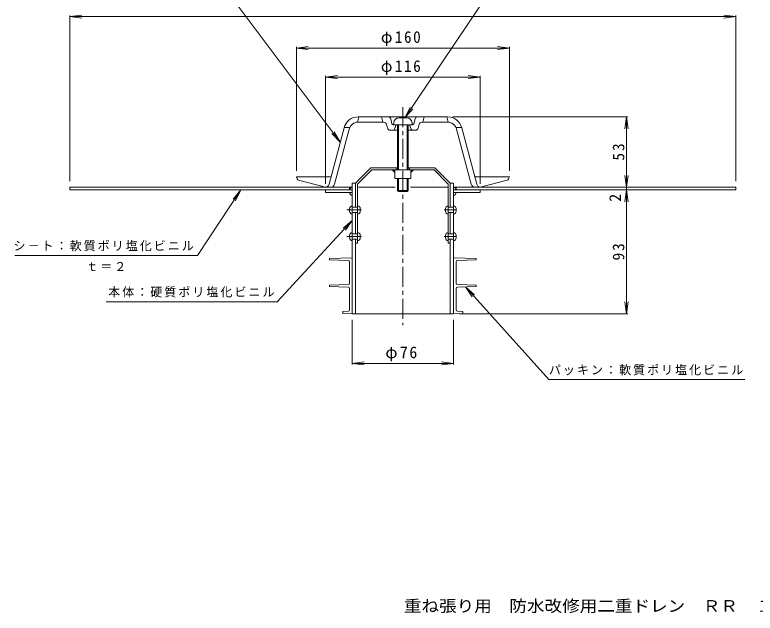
# Model space of a CAD drawing. Units: millimetres, scale not verified. Extents: x -549 to 545, y -404 to 279.
# Drawn here: x -549 to 7, y -404 to 45 of the extents above; entities that cross this region are included whole.
import ezdxf
from ezdxf.enums import TextEntityAlignment as Align

# ---------------------------------------------------------------- set-up
doc = ezdxf.new("R2010")
doc.units = ezdxf.units.MM
doc.header["$LTSCALE"] = 3
doc.linetypes.add('CHAIN1', pattern=[8, 5, -1, 1, -1])
doc.linetypes.add('CHAIN2', pattern=[12, 9, -1, 1, -1])
for name, color, linetype, lineweight in [('3-0', 2, 'Continuous', 9), ('3-1', 2, 'Continuous', 9), ('3-2', 6, 'Continuous', 9), ('3-3', 4, 'Continuous', 9), ('3-4', 7, 'Continuous', 9), ('3-A', 2, 'Continuous', 9)]:
    doc.layers.add(name, color=color, linetype=linetype, lineweight=lineweight)
doc.layers.add('F-F_F-Fﾚｲﾔ', color=2, linetype='Continuous')
doc.styles.add('ＭＳ ゴシック', font='')
doc.styles.get('ＭＳ ゴシック').set_extended_font_data('MS Gothic')

msp = doc.modelspace()

# ---------------------------------------------------------------- linework, layer by layer
at = {"layer": '3-0', "color": 7, "linetype": 'CHAIN1'}
msp.add_line((-258.015, -24.442), (-258.015, -188.138), dxfattribs=at)
at = {"layer": '3-0', "color": 7}
for p, q in [((-256.515, -32.629), (-250.576, -25.868)), ((-296.015, -81.689), (-296.015, -179.689)), ((-296.015, -81.689), (-293.515, -81.689)), ((-293.515, -81.689), (-293.515, -99.689)), ((-220.015, -81.689), (-222.515, -81.689)), ((-222.515, -81.689), (-222.515, -99.689)), ((-220.015, -81.689), (-220.015, -179.689)), ((-379.66, -86.689), (-385.565, -93.481)), ((-316.015, -86.689), (-316.015, -88.689)), ((-316.015, -88.689), (-296.015, -88.689)), ((-200.015, -88.689), (-220.015, -88.689)), ((-200.015, -86.689), (-200.015, -88.689)), ((-293.515, -103.689), (-293.515, -119.689)), ((-222.515, -103.689), (-222.515, -119.689)), ((-293.515, -123.689), (-293.515, -179.689)), ((-222.515, -123.689), (-222.515, -179.689)), ((-549.347, -135.891), (-412.229, -135.891)), ((-211.05, -159.457), (-205.95, -166.872)), ((-480.814, -170.554), (-352.382, -170.554)), ((-296.015, -179.689), (-220.015, -179.689)), ((-148.378, -229.014), (-1.195, -229.014))]:
    msp.add_line(p, q, dxfattribs=at)
at = {"layer": '3-0'}
for p, q in [((-336.32, -79.283), (-316.146, -84.689)), ((-179.709, -79.283), (-199.883, -84.689)), ((-296.015, -84.689), (-316.146, -84.689)), ((-291.393, -84.689), (-263.784, -84.689)), ((-224.636, -84.689), (-252.246, -84.689)), ((-220.015, -84.689), (-199.883, -84.689))]:
    msp.add_line(p, q, dxfattribs=at)
at = {"layer": '3-0', "color": 7}
for points in [[(-191.27, 64.846), (-256.515, -32.629), (-252.528, -24.561)], [(-412.229, -135.891), (-379.66, -86.689), (-383.606, -94.778)], [(-148.378, -229.014), (-211.05, -159.457), (-204.205, -165.3)]]:
    msp.add_lwpolyline(points, dxfattribs=at)
for centre, start, end in [((-296.015, -86.689), 90, 180), ((-296.015, -88.689), 180, 270), ((-220.015, -86.689), 0, 90), ((-220.015, -88.689), 270, 0)]:
    msp.add_arc(centre, 2, start, end, dxfattribs=at)
at = {"layer": '3-1'}
for p, q in [((-291.015, -31.829), (-292.015, -35.844)), ((-291.564, -31.829), (-224.466, -31.829)), ((-274.015, -31.829), (-273.015, -35.829)), ((-267.136, -33.344), (-266.204, -37.072)), ((-248.893, -33.344), (-249.825, -37.072)), ((-242.015, -31.829), (-243.015, -35.829)), ((-225.015, -31.829), (-224.015, -35.844)), ((-291.564, -35.829), (-272.199, -35.829)), ((-269.517, -40.315), (-270.259, -37.344)), ((-265.234, -37.829), (-250.796, -37.829)), ((-264.271, -41.181), (-263.015, -37.829)), ((-251.758, -41.181), (-253.015, -37.829)), ((-246.513, -40.315), (-245.77, -37.344)), ((-243.83, -35.829), (-224.466, -35.829)), ((-313.473, -82.296), (-302.192, -39.995)), ((-298.327, -41.026), (-309.377, -82.462)), ((-302.147, -39.829), (-297.888, -39.829)), ((-267.576, -41.829), (-262.015, -41.829)), ((-248.453, -41.829), (-254.015, -41.829)), ((-213.883, -39.829), (-218.141, -39.829)), ((-217.702, -41.026), (-206.653, -82.462)), ((-202.557, -82.296), (-213.837, -39.995)), ((-312.783, -76.83), (-338.015, -76.83)), ((-337.305, -78.44), (-338.015, -76.83)), ((-203.246, -76.83), (-178.015, -76.83)), ((-178.725, -78.44), (-178.015, -76.83))]:
    msp.add_line(p, q, dxfattribs=at)
for centre, radius, start, end in [((-291.564, -42.829), 11, 90, 165.06862), ((-269.076, -33.83), 2, 14.03607, 90), ((-246.953, -33.83), 2, 90, 165.96393), ((-224.466, -42.829), 11, 14.93138, 90), ((-291.564, -42.829), 7, 90, 165.06879), ((-272.199, -37.829), 2, 14.03607, 90), ((-265.234, -36.83), 1, 194.0359, 270), ((-250.796, -36.83), 1, 270, 345.9641), ((-243.83, -37.829), 2, 90, 165.96393), ((-224.466, -42.829), 7, 14.93121, 90), ((-267.576, -39.829), 2, 194.03607, 270), ((-265.208, -40.829), 1, 270, 339.44279), ((-250.822, -40.829), 1, 200.55721, 270), ((-248.453, -39.829), 2, 270, 345.96393), ((-312.783, -75.83), 1, 270, 345.06969), ((-203.246, -75.83), 1, 194.93031, 270), ((-335.932, -77.835), 1.5, 203.7934, 254.99934), ((-316.371, -81.523), 3, 255, 345.06865), ((-312.276, -81.689), 3, 270, 345.06877), ((-203.754, -81.689), 3, 194.93123, 270), ((-199.658, -81.523), 3, 194.93135, 285), ((-180.097, -77.835), 1.5, 285.00066, 336.2066)]:
    msp.add_arc(centre, radius, start, end, dxfattribs=at)
at = {"layer": '3-2', "color": 3}
for p, q in [((-508.015, -84.689), (-296.015, -84.689)), ((-298.015, -86.689), (-298.015, -84.689)), ((-8.015, -84.689), (-220.015, -84.689)), ((-218.015, -86.689), (-218.015, -84.689))]:
    msp.add_line(p, q, dxfattribs=at)
at = {"layer": '3-2'}
for p, q in [((-313.015, -138.189), (-296.015, -137.689)), ((-313.015, -139.189), (-313.015, -138.189)), ((-296.015, -179.689), (-296.015, -137.689)), ((-203.015, -138.189), (-220.015, -137.689)), ((-220.015, -179.689), (-220.015, -137.689)), ((-203.015, -139.189), (-203.015, -138.189)), ((-298.981, -139.657), (-313.015, -139.189)), ((-298.015, -156.722), (-298.015, -140.656)), ((-218.015, -156.722), (-218.015, -140.656)), ((-217.048, -139.657), (-203.015, -139.189)), ((-298.981, -157.721), (-313.015, -158.189)), ((-313.015, -158.189), (-313.015, -159.189)), ((-298.981, -159.657), (-313.015, -159.189)), ((-298.015, -176.722), (-298.015, -160.656)), ((-218.015, -176.722), (-218.015, -160.656)), ((-217.048, -157.721), (-203.015, -158.189)), ((-217.048, -159.657), (-203.015, -159.189)), ((-203.015, -158.189), (-203.015, -159.189)), ((-298.981, -177.721), (-303.015, -177.856)), ((-303.015, -179.483), (-303.015, -177.856)), ((-217.048, -177.721), (-213.015, -177.856)), ((-213.015, -179.483), (-213.015, -177.856)), ((-303.015, -179.483), (-296.015, -179.689)), ((-213.015, -179.483), (-220.015, -179.689))]:
    msp.add_line(p, q, dxfattribs=at)
at = {"layer": '3-2', "color": 3}
for points in [[(-508.015, -84.689), (-508.015, -86.689), (-296.015, -86.689)], [(-8.015, -84.689), (-8.015, -86.689), (-220.015, -86.689)]]:
    msp.add_lwpolyline(points, dxfattribs=at)
at = {"layer": '3-2'}
for centre, start, end in [((-299.015, -140.656), 0, 88.08995), ((-217.015, -140.656), 91.91005, 180), ((-299.015, -156.722), 271.91005, 0), ((-299.015, -160.656), 0, 88.08995), ((-217.015, -156.722), 180, 268.08995), ((-217.015, -160.656), 91.91005, 180), ((-299.015, -176.722), 271.91005, 0), ((-217.015, -176.722), 180, 268.08995)]:
    msp.add_arc(centre, 1, start, end, dxfattribs=at)
at = {"layer": '3-3'}
for p, q in [((-293.515, -81.689), (-282.015, -70.189)), ((-292.015, -82.31), (-281.393, -71.689)), ((-282.015, -70.189), (-262.015, -70.189)), ((-281.393, -71.689), (-234.636, -71.689)), ((-263.015, -70.189), (-263.015, -71.689)), ((-234.015, -70.189), (-254.015, -70.189)), ((-253.015, -70.189), (-253.015, -71.689)), ((-224.015, -82.31), (-234.636, -71.689)), ((-222.515, -81.689), (-234.015, -70.189)), ((-224.015, -82.31), (-224.015, -126.689)), ((-224.015, -126.689), (-222.515, -126.689))]:
    msp.add_line(p, q, dxfattribs=at)
msp.add_lwpolyline([(-292.015, -82.31), (-292.015, -126.689), (-293.515, -126.689)], dxfattribs=at)
at = {"layer": '3-4'}
for p, q in [((-305.085, -50.842), (-392.898, 66.225)), ((-508.015, 43.419), (-499.092, 44.594)), ((-8.015, 43.419), (-16.938, 44.594)), ((-508.015, -80.189), (-508.015, 44.319)), ((-508.015, 43.419), (-8.015, 43.419)), ((-508.015, 43.419), (-499.092, 42.244)), ((-8.015, 43.419), (-16.938, 42.244)), ((-8.015, -80.189), (-8.015, 44.319)), ((-338.015, 19.825), (-329.092, 21)), ((-338.015, -72.33), (-338.015, 20.725)), ((-338.015, 19.825), (-178.015, 19.825)), ((-338.015, 19.825), (-329.092, 18.65)), ((-178.015, 19.825), (-186.938, 21)), ((-178.015, 19.825), (-186.938, 18.65)), ((-178.015, -72.33), (-178.015, 20.725)), ((-316.015, -1.985), (-307.092, -0.81)), ((-316.015, -82.189), (-316.015, -1.085)), ((-316.015, -1.985), (-200.015, -1.985)), ((-316.015, -1.985), (-307.092, -3.16)), ((-200.015, -1.985), (-208.938, -0.81)), ((-200.015, -1.985), (-208.938, -3.16)), ((-200.015, -82.189), (-200.015, -1.085)), ((-220.515, -31.829), (-89.213, -31.829)), ((-90.113, -31.829), (-91.287, -40.752)), ((-90.113, -31.829), (-88.938, -40.752)), ((-305.085, -50.842), (-311.379, -44.409)), ((-305.085, -50.842), (-309.499, -42.999)), ((-266.015, -71.689), (-264.015, -73.689)), ((-265.91, -71.689), (-265.962, -71.741)), ((-265.627, -71.689), (-265.821, -71.883)), ((-264.015, -73.431), (-265.757, -71.689)), ((-265.344, -71.689), (-265.68, -72.024)), ((-265.062, -71.689), (-265.538, -72.166)), ((-264.015, -73.148), (-265.474, -71.689)), ((-264.779, -71.689), (-265.397, -72.307)), ((-264.496, -71.689), (-265.255, -72.448)), ((-264.015, -72.865), (-265.191, -71.689)), ((-264.213, -71.689), (-265.114, -72.59)), ((-264.015, -71.773), (-264.972, -72.731)), ((-264.015, -72.582), (-264.908, -71.689)), ((-264.015, -72.056), (-264.831, -72.873)), ((-264.015, -72.299), (-264.625, -71.689)), ((-264.015, -72.017), (-264.342, -71.689)), ((-264.015, -71.734), (-264.06, -71.689)), ((-250.015, -71.689), (-252.015, -73.689)), ((-252.015, -73.431), (-250.273, -71.689)), ((-252.015, -73.148), (-250.556, -71.689)), ((-252.015, -72.865), (-250.839, -71.689)), ((-252.015, -72.582), (-251.121, -71.689)), ((-252.015, -72.299), (-251.404, -71.689)), ((-252.015, -72.017), (-251.687, -71.689)), ((-252.015, -71.734), (-251.97, -71.689)), ((-252.015, -71.773), (-251.057, -72.731)), ((-252.015, -72.056), (-251.198, -72.873)), ((-251.816, -71.689), (-250.916, -72.59)), ((-251.534, -71.689), (-250.774, -72.448)), ((-251.251, -71.689), (-250.633, -72.307)), ((-250.968, -71.689), (-250.491, -72.166)), ((-250.685, -71.689), (-250.35, -72.024)), ((-250.402, -71.689), (-250.208, -71.883)), ((-250.119, -71.689), (-250.067, -71.741)), ((-264.015, -72.339), (-264.69, -73.014)), ((-264.015, -72.622), (-264.548, -73.155)), ((-264.015, -72.905), (-264.407, -73.297)), ((-264.015, -73.187), (-264.266, -73.438)), ((-264.015, -73.47), (-264.124, -73.58)), ((-252.015, -72.339), (-251.34, -73.014)), ((-252.015, -72.622), (-251.481, -73.155)), ((-252.015, -72.905), (-251.623, -73.297)), ((-252.015, -73.187), (-251.764, -73.438)), ((-252.015, -73.47), (-251.905, -73.58)), ((-90.113, -84.689), (-91.287, -75.766)), ((-90.113, -84.689), (-88.938, -75.766)), ((-90.113, -86.689), (-91.287, -95.612)), ((-90.113, -179.689), (-90.113, -86.689)), ((-90.113, -86.689), (-88.938, -95.612)), ((-296.015, -109.534), (-352.382, -170.554)), ((-296.015, -109.534), (-302.932, -115.291)), ((-296.015, -109.534), (-301.207, -116.885)), ((-90.113, -179.689), (-91.287, -170.766)), ((-90.113, -179.689), (-88.938, -170.766)), ((-215.515, -179.689), (-89.213, -179.689)), ((-296.015, -184.189), (-296.015, -217.751)), ((-220.015, -184.189), (-220.015, -217.751)), ((-296.015, -216.851), (-287.092, -215.677)), ((-220.015, -216.851), (-228.938, -215.677)), ((-296.015, -216.851), (-220.015, -216.851)), ((-296.015, -216.851), (-287.092, -218.026)), ((-220.015, -216.851), (-228.938, -218.026))]:
    msp.add_line(p, q, dxfattribs=at)
msp.add_lwpolyline([(-90.113, -86.689), (-90.113, -84.689), (-90.113, -31.829)], dxfattribs=at)
at = {"layer": '3-A'}
for p, q in [((-255.135, -32.629), (-260.894, -32.629)), ((-264.879, -36.281), (-265.015, -37.829)), ((-262.015, -37.829), (-262.015, -71.689)), ((-261.315, -37.829), (-261.315, -71.689)), ((-254.715, -37.829), (-254.715, -71.689)), ((-254.015, -37.829), (-254.015, -71.689)), ((-251.15, -36.281), (-251.015, -37.829)), ((-252.015, -71.689), (-252.015, -78.189)), ((-262.015, -78.189), (-262.015, -87.13)), ((-261.315, -87.83), (-261.315, -78.189)), ((-254.715, -78.189), (-254.715, -87.83)), ((-254.015, -78.189), (-254.015, -87.13)), ((-261.315, -87.83), (-262.015, -87.13)), ((-254.015, -87.13), (-262.015, -87.13)), ((-254.715, -87.83), (-261.315, -87.83)), ((-254.015, -87.13), (-254.715, -87.83)), ((-292.015, -99.689), (-296.015, -99.689)), ((-224.015, -99.689), (-220.015, -99.689)), ((-298.015, -102.689), (-298.015, -100.689)), ((-292.015, -103.689), (-296.015, -103.689)), ((-290.015, -102.689), (-290.015, -100.689)), ((-226.015, -102.689), (-226.015, -100.689)), ((-224.015, -103.689), (-220.015, -103.689)), ((-218.015, -102.689), (-218.015, -100.689)), ((-298.015, -122.689), (-298.015, -120.689)), ((-292.015, -119.689), (-296.015, -119.689)), ((-290.015, -122.689), (-290.015, -120.689)), ((-226.015, -122.689), (-226.015, -120.689)), ((-224.015, -119.689), (-220.015, -119.689)), ((-218.015, -122.689), (-218.015, -120.689)), ((-292.015, -123.689), (-296.015, -123.689)), ((-224.015, -123.689), (-220.015, -123.689))]:
    msp.add_line(p, q, dxfattribs=at)
at = {"layer": '3-A', "linetype": 'CHAIN2'}
for p, q in [((-289.015, -101.689), (-300.033, -101.689)), ((-227.015, -101.689), (-217.693, -101.689)), ((-289.015, -121.689), (-300.033, -121.689)), ((-227.015, -121.689), (-217.693, -121.689))]:
    msp.add_line(p, q, dxfattribs=at)
at = {"layer": '3-A'}
msp.add_lwpolyline([(-264.015, -71.689), (-264.015, -78.189), (-252.015, -78.189)], dxfattribs=at)
for centre, radius, start, end in [((-260.894, -36.63), 4, 90, 174.99945), ((-255.135, -36.63), 4, 5.00055, 90), ((-296.015, -100.689), 2, 90, 180), ((-292.015, -100.689), 2, 0, 90), ((-224.015, -100.689), 2, 90, 180), ((-220.015, -100.689), 2, 0, 90), ((-296.015, -102.689), 2, 180, 270), ((-292.015, -102.689), 2, 270, 0), ((-224.015, -102.689), 2, 180, 270), ((-220.015, -102.689), 2, 270, 0), ((-296.015, -120.689), 2, 90, 180), ((-292.015, -120.689), 2, 0, 90), ((-224.015, -120.689), 2, 90, 180), ((-220.015, -120.689), 2, 0, 90), ((-296.015, -122.689), 2, 180, 270), ((-292.015, -122.689), 2, 270, 0), ((-224.015, -122.689), 2, 180, 270), ((-220.015, -122.689), 2, 270, 0)]:
    msp.add_arc(centre, radius, start, end, dxfattribs=at)

# ---------------------------------------------------------------- texts
at = {"layer": '3-0', "color": 7, "char_height": 6.598, "attachment_point": 7, "style": 'ＭＳ ゴシック'}
for s, insert in [('\\T1.17;シ－ト：軟質ポリ塩化ビニル', (-550.355, -132.732)), ('\\T1.17;ｔ＝２', (-495.788, -147.624)), ('\\T1.17;本体：硬質ポリ塩化ビニル', (-479.256, -167.394)), ('\\T1.17;パッキン：軟質ポリ塩化ビニル', (-148.378, -225.854))]:
    msp.add_mtext(s, dxfattribs=dict(at, insert=insert))
at = {"layer": '3-4', "color": 2, "style": 'ＭＳ ゴシック'}
msp.add_text('2', height=8.798, rotation=90, dxfattribs=at).set_placement((-91.613, -95.552), align=Align.BOTTOM_LEFT)
at = {"layer": '3-4', "color": 2, "char_height": 8.798, "attachment_point": 7, "style": 'ＭＳ ゴシック'}
for s, insert in [('\\T1.21;\\W0.95;φ160', (-274.515, 21.325)), ('\\T1.21;\\W0.95;φ116', (-274.515, -0.485)), ('\\T1.19;φ76', (-271.14, -215.351))]:
    msp.add_mtext(s, dxfattribs=dict(at, insert=insert))
at = {"layer": '3-4', "color": 2, "char_height": 8.798, "attachment_point": 7, "rotation": 90, "style": 'ＭＳ ゴシック'}
for s, insert in [('\\T1.27;\\W0.95;53', (-91.613, -64.634)), ('\\T1.27;\\W0.95;93', (-91.613, -139.564))]:
    msp.add_mtext(s, dxfattribs=dict(at, insert=insert))
at = {"layer": 'F-F_F-Fﾚｲﾔ', "style": 'ＭＳ ゴシック', "width": 1.1}
msp.add_text('重ね張り用\u3000防水改修用二重ドレン\u3000ＲＲ\u3000１００－６５', height=8.798, dxfattribs=at).set_placement((-257.25, -405.932), align=Align.BOTTOM_LEFT)

doc.saveas('drawing.dxf')
